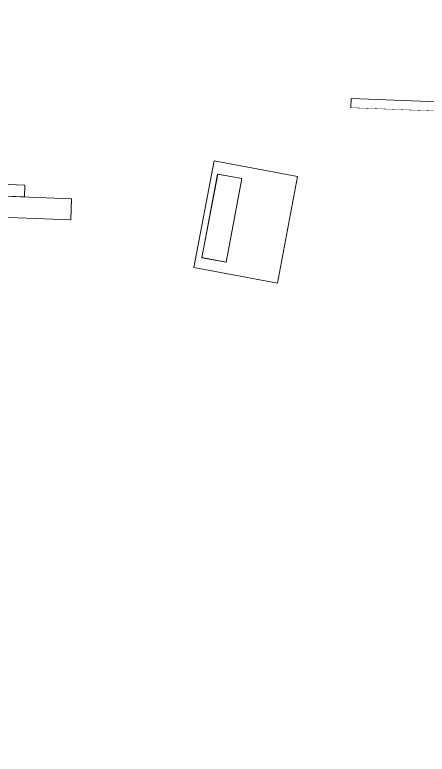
# Model space of a CAD drawing. Header units: millimetres. Extents: x 17924 to 83548, y -4690 to 56252.
# Drawn here: x 70270 to 71144, y 29941 to 31507 of the extents above; entities that cross this region are included whole.
import ezdxf

# ---------------------------------------------------------------- set-up
doc = ezdxf.new("R2010")
doc.units = ezdxf.units.MM
doc.header["$MEASUREMENT"] = 0
for name, color, linetype, lineweight in [('FURN-FILE', 211, 'Continuous', 0), ('FURN-STOR', 213, 'Continuous', 0), ('FURN-WKST', 42, 'Continuous', 13), ('FURN-WKST-SCRN', 92, 'Continuous', 13)]:
    doc.layers.add(name, color=color, linetype=linetype, lineweight=lineweight)

# ---------------------------------------------------------------- blocks, each defined once
blk = doc.blocks.new('*U337')
at = {"color": 0, "linetype": 'ByBlock', "lineweight": -2}
blk.add_wipeout([(-903.1903323073639, -65.17210588034504), (-887.744671155815, 334.52957231422624), (910.9133117798192, 265.023579532477), (895.4676506283141, -134.6780986620579)], dxfattribs=at)
blk = doc.blocks.new('Spine 1800x400_26')
at = {"color": 0, "linetype": 'ByBlock', "lineweight": -2, "extrusion": (0, 0, -1), "rotation": 2.212849044904996}
blk.add_blockref('*U337', (-900.0000621421932, 100.0019586063063), dxfattribs=at)
blk = doc.blocks.new('*U339')
at = {"color": 0, "linetype": 'ByBlock', "lineweight": -2}
blk.add_wipeout([(-903.1903323073348, -65.17210588034868), (-887.7446711557859, 334.52957231422647), (910.9133117798633, 265.0235795324734), (895.4676506283145, -134.6780986620579)], dxfattribs=at)
at = {"color": 0, "linetype": 'ByBlock', "lineweight": -2, "flags": 128}
blk.add_lwpolyline([(-883.2047982232907, -65.94441189898862), (-882.4325096080574, -45.95932820405869), (-23.07391072461905, -79.16773866259973), (-23.84619933993963, -99.15282235755512), (-883.2047982232907, -65.94441189898862)], close=True, dxfattribs=at)
blk = doc.blocks.new('Spine 1800x400_27')
at = {"color": 0, "linetype": 'ByBlock', "lineweight": -2, "extrusion": (0, 0, -1), "rotation": 2.212849044904996}
blk.add_blockref('*U339', (-900.0000621421932, 100.0019586063136), dxfattribs=at)
blk = doc.blocks.new('ws 2400_17')
at = {"color": 0, "linetype": 'ByBlock', "lineweight": -2}
blk.add_wipeout([(-0.0008488859020872042, 749.99999999952), (2400.0024315224878, 750.0027164382338), (2400.003280408419, 0.0027164387138327584), (-2.2737367544323206e-13, 0)], dxfattribs=at)
blk = doc.blocks.new('ws 2400_18')
at = {"color": 0, "linetype": 'ByBlock', "lineweight": -2}
blk.add_wipeout([(-0.0008488859020872042, 749.9999999995271), (2400.0024315225023, 750.0027164382336), (2400.003280408448, 0.0027164387138327584), (-2.2737367544323206e-13, 0)], dxfattribs=at)
blk = doc.blocks.new('wrk_70')
at = {"color": 0, "linetype": 'Continuous', "lineweight": 0}
blk.add_wipeout([(1699.9984720042992, 1350.0019241405898), (1249.998472004561, 1350.0014148090231), (1249.9991511132682, 750.0014148093906), (1699.9991511129917, 750.0019241409536)], dxfattribs=at).dxf.layer = 'FURN-FILE'
at = {"color": 0}
blk.add_wipeout([(1249.9984720045616, 1350.0014148090231), (1699.9991511130067, 1350.0014148090268), (1699.9991511129922, 750.0019241409536), (1249.998472004547, 750.0019241409536)], dxfattribs=at).dxf.layer = 'FURN-STOR'
blk = doc.blocks.new('*U851')
at = {"color": 0, "linetype": 'ByBlock', "lineweight": -2, "flags": 128}
for points in [[(3.637875235301181, 105.9297435535264), (229.6395514689575, 63.21836622043338), (196.2132561646904, -113.6525108320202), (-29.78842006887135, -70.94113349885447), (3.637875235301181, 105.9297435535264)], [(-1.817887515910115, -63.13799520100292), (175.125294563084, -96.57795521481603), (184.7994481938949, -45.38843445453676), (7.856266114849859, -11.94847444066545), (-1.817887515910115, -63.13799520100292)], [(-1.579579557284887, -63.57354827156814), (175.4262480723737, -96.68030883684696), (185.0040073696691, -45.47266476888035), (7.998179740021442, -12.36590420371795), (-1.579579557284887, -63.57354827156814)]]:
    blk.add_lwpolyline(points, close=True, dxfattribs=at)
blk = doc.blocks.new('*U855')
at = {"color": 0, "linetype": 'ByBlock', "lineweight": -2}
for p, q in [((-77.35046026016789, 248.960846757851), (-77.92972024991468, 233.9718910321244)), ((7.036208975529007, 245.6996575159137), (-77.35046026016789, 248.960846757851)), ((6.456948985724011, 230.7107017902017), (-77.92972024991468, 233.9718910321244)), ((-95.50056195678917, -220.6919439464691), (-96.07982194656506, -235.6808996721666)), ((-11.1138927211141, -223.9531331883336), (-95.50056195678917, -220.6919439464691)), ((-11.69315271089727, -238.9420889140019), (-96.07982194656506, -235.6808996721666))]:
    blk.add_line(p, q, dxfattribs=at)
at = {"color": 0, "linetype": 'ByBlock', "lineweight": -2, "extrusion": (0, 0, -1), "flags": 128}
for points in [[(-80.38760173232731, 460.5289075269102), (-63.00983924709726, 10.86119856244477), (-107.9767064242478, 9.123418593080714), (-125.3544689094997, 458.7911275575461), (-80.38760173232731, 460.5289075269102)], [(-76.52588704131631, 360.6030174418411), (-66.87155390753469, 110.7870886487071), (-41.8899610314038, 111.752521965027), (-51.54429416521452, 361.5684507581755), (-76.52588704131631, 360.6030174418411)], [(103.4398813457592, 291.2290568659519), (37.70445010517142, 288.6886593942181), (41.46800191510556, 191.302835334136), (107.2034331556642, 193.8432328058698), (103.4398813457592, 291.2290568659519)], [(-47.19984427114832, 249.1512827838305), (-46.23441092547, 224.1696899393428), (-6.26386232245568, 225.7143832149886), (-7.229295638768235, 250.6959760910686), (-47.19984427114832, 249.1512827838305)], [(-62.23750003567693, -9.12388317726436), (-44.85973755042505, -458.7915921418171), (-89.82660472748103, -460.5293721111375), (-107.2043672130603, -10.86166314668662), (-62.23750003567693, -9.12388317726436)], [(-58.37578534469503, -109.0497732624062), (-48.72145221088431, -358.8657020554965), (-23.73985933478252, -357.9002687391767), (-33.39419246853504, -108.0843399460719), (-58.37578534469503, -109.0497732624062)], [(121.5899830423805, -178.4237338383246), (55.85455180178542, -180.9641313100292), (59.61810361175594, -278.3499553701113), (125.3535348523365, -275.8095578984066), (121.5899830423805, -178.4237338383246)], [(-29.04974257449794, -220.5015079204168), (-28.0843092288269, -245.4831007649045), (11.8862393741656, -243.9384074892441), (10.92080605784577, -218.956814613106), (-29.04974257449794, -220.5015079204168)]]:
    blk.add_lwpolyline(points, close=True, dxfattribs=at)
blk = doc.blocks.new('wrk_71')
at = {"layer": 'FURN-FILE', "color": 0, "linetype": 'Continuous', "lineweight": 0, "extrusion": (0, 0, -1), "rotation": 92.21292925001441}
blk.add_blockref('*U851', (-1426.936658187173, 150.2067273224457), dxfattribs=at)
at = {"layer": 'FURN-FILE', "color": 0, "linetype": 'Continuous', "lineweight": 0, "rotation": 92.21320400544748}
blk.add_blockref('*U855', (599.7811701461906, 152.5824639066705), dxfattribs=at)
at = {"color": 0, "linetype": 'Continuous', "lineweight": 0}
blk.add_wipeout([(1699.9984720042846, 1350.0019241405898), (1249.998472004532, 1350.0014148090268), (1249.9991511132682, 750.0014148093906), (1699.9991511129917, 750.0019241409536)], dxfattribs=at).dxf.layer = 'FURN-FILE'
at = {"color": 0}
blk.add_wipeout([(1249.998472004532, 1350.0014148090268), (1699.9991511129917, 1350.0014148090268), (1699.9991511129917, 750.0019241409536), (1249.9984720045466, 750.0019241409536)], dxfattribs=at).dxf.layer = 'FURN-STOR'

msp = doc.modelspace()

# ---------------------------------------------------------------- block references
at = {"layer": 'FURN-WKST-SCRN', "extrusion": (0, 0, -1), "rotation": 2.213139155339487}
msp.add_blockref('Spine 1800x400_26', (-70955.95718875495, 31310.98354324816), dxfattribs=at)

# ---------------------------------------------------------------- next in the draw order: block references
msp.add_blockref('Spine 1800x400_27', (-72760.26610411254, 31241.25460528786), dxfattribs=at)

# ---------------------------------------------------------------- next in the draw order: block references
at = {"layer": 'FURN-WKST', "rotation": 177.7868608446605}
msp.add_blockref('ws 2400_17', (72754.61989402524, 31241.47232477397), dxfattribs=at)

# ---------------------------------------------------------------- next in the draw order: block references
at = {"layer": 'FURN-FILE', "linetype": 'Continuous', "lineweight": 0, "rotation": 177.7868608446605}
msp.add_blockref('wrk_70', (72754.61989402524, 31241.47232477397), dxfattribs=at)
at = {"layer": 'FURN-WKST', "rotation": 177.7868608446605}
msp.add_blockref('ws 2400_18', (70356.4067023989, 31334.15044240555), dxfattribs=at)

# ---------------------------------------------------------------- next in the draw order: block references
at = {"layer": 'FURN-FILE', "linetype": 'Continuous', "lineweight": 0, "extrusion": (0, 0, -1), "rotation": 182.2131391553395}
msp.add_blockref('wrk_71', (-69343.01223211283, 31373.31658768125), dxfattribs=at)

doc.saveas('drawing.dxf')
